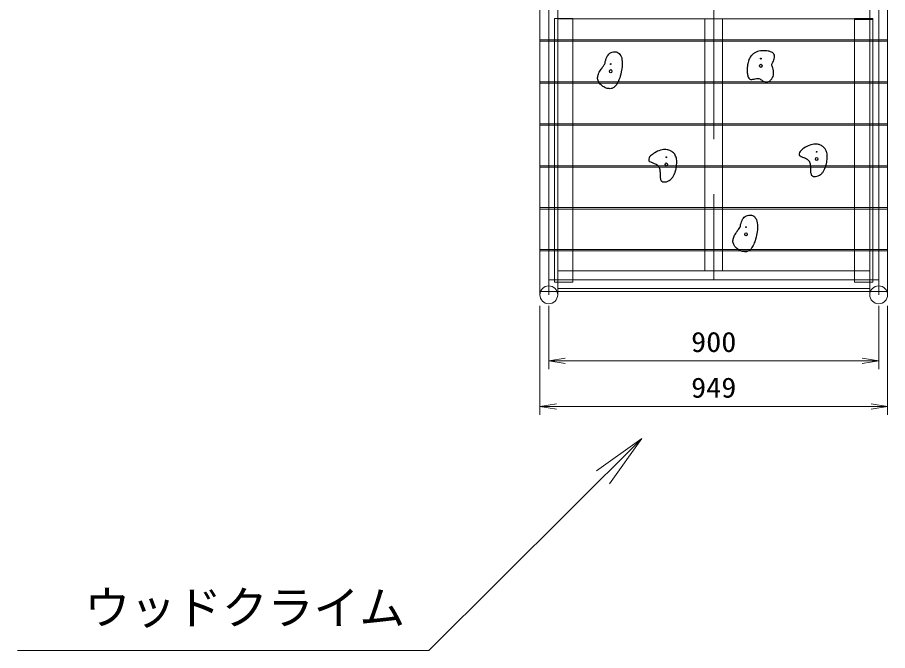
# Model space of a CAD drawing. Units: millimetres at full size, sheet at 1:100. Extents: x 1500 to 40500, y 1500 to 28200.
# Drawn here: x 5657 to 8031, y 17714 to 19443 of the extents above; entities that cross this region are included whole.
import ezdxf
from ezdxf.enums import TextEntityAlignment as Align

# ---------------------------------------------------------------- set-up
doc = ezdxf.new("R2010")
doc.units = ezdxf.units.MM
doc.header["$LTSCALE"] = 100
doc.linetypes.add('CHAIN', pattern=[18.5, 12, -1.5, 3.5, -1.5])
for name, color, linetype, lineweight in [('D-BMK', 2, 'CHAIN', 13), ('D-STR', 1, 'Continuous', 13), ('D-STR-DIM', 7, 'Continuous', 13), ('D-STR-HTXT\u3000旗上げ', 7, 'Continuous', 13)]:
    doc.layers.add(name, color=color, linetype=linetype, lineweight=lineweight)
doc.styles.add('ＭＳ ゴシック', font='')
doc.styles.get('ＭＳ ゴシック').set_extended_font_data('MS Gothic')

# ---------------------------------------------------------------- blocks, each defined once
blk = doc.blocks.new('open_arrow')
at = {"color": 0, "linetype": 'Continuous', "lineweight": -2}
blk.add_lwpolyline([(7.5, 1.25), (0, 0), (7.5, -1.25)], dxfattribs=at)

msp = doc.modelspace()

# ---------------------------------------------------------------- linework, layer by layer
at = {"layer": 'D-BMK'}
for p, q in [((7106.8, 18685.2), (7106.8, 20310.2)), ((7556.8, 20310.2), (7556.8, 18726.5)), ((8006.8, 18685.2), (8006.8, 20310.2)), ((8006.8, 18726.5), (7106.8, 18726.5))]:
    msp.add_line(p, q, dxfattribs=at)
at = {"layer": 'D-STR'}
for p, q in [((7082.5, 18685.2), (7082.5, 20304.2)), ((7131.1, 18685.2), (7131.1, 20304.2)), ((7982.5, 18685.2), (7982.5, 20304.2)), ((8031.1, 18685.2), (8031.1, 20310.2)), ((7131.1, 19438.5), (7982.5, 19438.5)), ((7532.5, 19438.5), (7532.5, 18750.8)), ((7581.1, 19438.5), (7581.1, 18750.8)), ((7990.9, 19436.5), (7940.9, 19436.5)), ((7982.5, 18750.8), (7131.1, 18750.8)), ((7131.1, 18702.2), (7982.5, 18702.2))]:
    msp.add_line(p, q, dxfattribs=at)
at = {"layer": 'D-STR', "color": 9}
for points in [[(8031.1, 19492), (7082.5, 19492), (7082.5, 19381.3), (8031.1, 19381.3)], [(8031.1, 19377.6), (7082.5, 19377.6), (7082.5, 19266.9), (8031.1, 19266.9)], [(8031.1, 19263), (7082.5, 19263), (7082.5, 19152.3), (8031.1, 19152.3)], [(8031.1, 19148.5), (7082.5, 19148.5), (7082.5, 19037.8), (8031.1, 19037.8)], [(8031.1, 19034.1), (7082.5, 19034.1), (7082.5, 18923.4), (8031.1, 18923.4)], [(8031.1, 18919.5), (7082.5, 18919.5), (7082.5, 18808.8), (8031.1, 18808.8)], [(8031.1, 18805), (7082.5, 18805), (7082.5, 18694.3), (8031.1, 18694.3)]]:
    msp.add_lwpolyline(points, close=True, dxfattribs=at)
at = {"layer": 'D-STR'}
for points in [[(7172.8, 19439.4), (7122.8, 19439.4), (7122.8, 18720.1), (7172.8, 18720.1)], [(7940.9, 19439.4), (7990.9, 19439.4), (7990.9, 18720.1), (7940.9, 18720.1)]]:
    msp.add_lwpolyline(points, close=True, dxfattribs=at)
for centre in [(7106.8, 18685.2), (8006.8, 18685.2)]:
    msp.add_circle(centre, 24.3, dxfattribs=at)
at = {"layer": 'D-STR', "lineweight": 25}
for centre, major_axis in [((7685.4, 19330.2), (0, -1.23)), ((7685.4, 19310.4), (0, -4.31))]:
    msp.add_ellipse(centre, major_axis=major_axis, ratio=0.791044, dxfattribs=at)
at = {"layer": 'D-STR', "color": 114, "lineweight": 25}
for centre, major_axis in [((7275.7, 19295.6), (0, -4.31)), ((7275.7, 19315.3), (0, -1.23)), ((7644.8, 18850.2), (0, -4.31)), ((7644.8, 18869.9), (0, -1.23))]:
    msp.add_ellipse(centre, major_axis=major_axis, ratio=0.791044, dxfattribs=at)
at = {"layer": 'D-STR', "color": 152, "lineweight": 25}
for centre, major_axis in [((7837.5, 19075.6), (0, -1.23)), ((7837.5, 19055.8), (0, -4.31))]:
    msp.add_ellipse(centre, major_axis=major_axis, ratio=0.791044, dxfattribs=at)
at = {"layer": 'D-STR', "color": 2, "lineweight": 25}
for centre, major_axis in [((7427.3, 19041), (0, -4.31)), ((7427.3, 19060.7), (0, -1.23))]:
    msp.add_ellipse(centre, major_axis=major_axis, ratio=0.791044, dxfattribs=at)
at = {"layer": 'D-STR', "color": 114, "lineweight": 25}
for points in [[(7259.1, 19314), (7257.4, 19312), (7252.7, 19305.7), (7251.2, 19303.5), (7249.8, 19301.5), (7245.8, 19295.3), (7244.7, 19293.1), (7243.7, 19291.1), (7241.1, 19285), (7240.6, 19282.9), (7240.2, 19280.9), (7239.9, 19274.9), (7240.4, 19273), (7240.9, 19270.7), (7244.1, 19264.5), (7245.4, 19262.7), (7246.9, 19260.7), (7252.5, 19255.6), (7254.6, 19254.2), (7256.6, 19252.8), (7263.4, 19249.6), (7265.7, 19248.9), (7267.9, 19248.3), (7274.6, 19247.8), (7276.8, 19248.1), (7278.4, 19248.3), (7283.1, 19250.5), (7284.4, 19251.4), (7285.9, 19252.5), (7289.7, 19256.5), (7290.8, 19258), (7292.1, 19259.6), (7295.2, 19265.1), (7296.1, 19267), (7297.1, 19269.1), (7299.7, 19275.7), (7300.4, 19277.9), (7301.6, 19281.9), (7304.8, 19294), (7305.5, 19298.1), (7306.2, 19302.1), (7307.4, 19314.2), (7307.3, 19318.3), (7307.3, 19321.8), (7306, 19332.2), (7304.7, 19335.5), (7303.7, 19338), (7298.5, 19344.5), (7296.5, 19346.3), (7295.5, 19347.2), (7291.6, 19348.2), (7290.4, 19348.4), (7289, 19348.6), (7284.9, 19348.6), (7283.5, 19348.4), (7282.1, 19348.2), (7278.1, 19347), (7276.8, 19346.5), (7275.5, 19345.9), (7271.9, 19343.5), (7270.9, 19342.6), (7269.8, 19341.6), (7267.2, 19338.2), (7266.5, 19337), (7265.7, 19335.7), (7263.9, 19331.5), (7263.3, 19330.1), (7262.8, 19328.6), (7261.4, 19323.9), (7261, 19322.3), (7260.6, 19320.6), (7260.1, 19315.3), (7259.1, 19314)], [(7628.2, 18868.6), (7626.5, 18866.6), (7621.8, 18860.3), (7620.3, 18858.1), (7618.9, 18856.1), (7614.9, 18849.9), (7613.8, 18847.7), (7612.8, 18845.8), (7610.2, 18839.6), (7609.7, 18837.5), (7609.3, 18835.6), (7609, 18829.5), (7609.5, 18827.6), (7610, 18825.4), (7613.2, 18819.1), (7614.5, 18817.3), (7616, 18815.3), (7621.6, 18810.2), (7623.7, 18808.8), (7625.7, 18807.4), (7632.4, 18804.2), (7634.8, 18803.5), (7637, 18802.9), (7643.7, 18802.4), (7645.9, 18802.7), (7647.5, 18802.9), (7652.2, 18805.1), (7653.5, 18806.1), (7655, 18807.1), (7658.8, 18811.1), (7659.9, 18812.6), (7661.2, 18814.2), (7664.3, 18819.7), (7665.2, 18821.6), (7666.2, 18823.7), (7668.8, 18830.3), (7669.5, 18832.6), (7670.7, 18836.5), (7673.9, 18848.6), (7674.6, 18852.7), (7675.3, 18856.7), (7676.5, 18868.9), (7676.4, 18872.9), (7676.4, 18876.4), (7675.1, 18886.8), (7673.8, 18890.1), (7672.8, 18892.6), (7667.6, 18899.1), (7665.6, 18900.9), (7664.6, 18901.8), (7660.7, 18902.8), (7659.5, 18903), (7658.1, 18903.2), (7654, 18903.2), (7652.6, 18903), (7651.2, 18902.8), (7647.2, 18901.7), (7645.9, 18901.1), (7644.6, 18900.5), (7641, 18898.2), (7640, 18897.2), (7638.9, 18896.2), (7636.3, 18892.8), (7635.6, 18891.6), (7634.8, 18890.3), (7633, 18886.1), (7632.4, 18884.7), (7631.9, 18883.2), (7630.5, 18878.5), (7630.1, 18876.9), (7629.7, 18875.2), (7629.2, 18869.9), (7628.2, 18868.6)]]:
    msp.add_open_spline(points, degree=3, knots=[0, 0, 0, 0, 1, 1, 1, 2, 2, 2, 3, 3, 3, 4, 4, 4, 5, 5, 5, 6, 6, 6, 7, 7, 7, 8, 8, 8, 9, 9, 9, 10, 10, 10, 11, 11, 11, 12, 12, 12, 13, 13, 13, 14, 14, 14, 15, 15, 15, 16, 16, 16, 17, 17, 17, 18, 18, 18, 19, 19, 19, 20, 20, 20, 21, 21, 21, 22, 22, 22, 23, 23, 23, 24, 24, 24, 24], dxfattribs=at)
at = {"layer": 'D-STR', "lineweight": 25}
msp.add_open_spline([(7715.1, 19313.4), (7715.7, 19311.7), (7717.2, 19306.7), (7717.7, 19305), (7718.1, 19303.4), (7719.3, 19298.5), (7719.6, 19296.8), (7719.8, 19295.3), (7720.2, 19290.5), (7720.1, 19288.9), (7720.1, 19287.4), (7719.2, 19282.8), (7718.7, 19281.4), (7718.3, 19280), (7716.1, 19276.2), (7715.3, 19275), (7714.4, 19273.8), (7711.4, 19270.7), (7710.3, 19269.8), (7709.2, 19269), (7705.7, 19266.9), (7704.4, 19266.5), (7703.3, 19266.1), (7699.7, 19265.7), (7698.5, 19265.8), (7697.5, 19265.9), (7694.6, 19267), (7693.7, 19267.5), (7692.8, 19267.9), (7690.1, 19269.8), (7689.2, 19270.4), (7688.3, 19271), (7685.6, 19272.9), (7684.6, 19273.5), (7683.7, 19274), (7680.8, 19275.3), (7679.8, 19275.5), (7678.5, 19275.7), (7674.7, 19275.7), (7673.4, 19275.6), (7672.1, 19275.5), (7668.1, 19274.5), (7666.8, 19274.2), (7665.6, 19274), (7661.9, 19273.1), (7660.6, 19273.1), (7659.6, 19273.1), (7656.3, 19273.4), (7655.4, 19273.9), (7654.2, 19274.7), (7651.5, 19278.1), (7650.9, 19279.3), (7650.1, 19281.1), (7648.7, 19286.7), (7648.5, 19288.6), (7648.1, 19290.8), (7647.8, 19297.6), (7647.8, 19299.8), (7647.9, 19302.1), (7648.5, 19309), (7648.8, 19311.3), (7649, 19313), (7650.1, 19318.1), (7650.5, 19319.8), (7650.9, 19321.3), (7652.4, 19325.7), (7653, 19327.2), (7653.6, 19328.5), (7655.6, 19332.4), (7656.3, 19333.6), (7657, 19334.7), (7659.4, 19338), (7660.3, 19339), (7661.3, 19340.1), (7664.6, 19343.2), (7665.9, 19344.1), (7667.1, 19345), (7671, 19347.3), (7672.4, 19347.9), (7673.8, 19348.6), (7678.3, 19350), (7679.8, 19350.4), (7681.5, 19350.8), (7686.5, 19351.6), (7688.2, 19351.7), (7690.5, 19351.8), (7697.2, 19351.8), (7699.5, 19351.6), (7701.6, 19351.4), (7708.1, 19350.3), (7710.2, 19349.6), (7712, 19349), (7717.2, 19346.5), (7718.7, 19345.3), (7719.9, 19344.2), (7722.3, 19339.8), (7722.9, 19338.3), (7723.2, 19337.3), (7722.9, 19334), (7722.8, 19332.9), (7722.6, 19331.7), (7721.5, 19328), (7721.1, 19326.8), (7720.6, 19325.5), (7719, 19321.5), (7718.4, 19320.2), (7717.7, 19318.9), (7714.7, 19314.8), (7715.1, 19313.4)], degree=3, knots=[0, 0, 0, 0, 1, 1, 1, 2, 2, 2, 3, 3, 3, 4, 4, 4, 5, 5, 5, 6, 6, 6, 7, 7, 7, 8, 8, 8, 9, 9, 9, 10, 10, 10, 11, 11, 11, 12, 12, 12, 13, 13, 13, 14, 14, 14, 15, 15, 15, 16, 16, 16, 17, 17, 17, 18, 18, 18, 19, 19, 19, 20, 20, 20, 21, 21, 21, 22, 22, 22, 23, 23, 23, 24, 24, 24, 25, 25, 25, 26, 26, 26, 27, 27, 27, 28, 28, 28, 29, 29, 29, 30, 30, 30, 31, 31, 31, 32, 32, 32, 33, 33, 33, 34, 34, 34, 35, 35, 35, 36, 36, 36, 36], dxfattribs=at)
at = {"layer": 'D-STR', "color": 152, "lineweight": 25}
msp.add_open_spline([(7864.3, 19042.8), (7863.8, 19041.1), (7862.2, 19036), (7861.6, 19034.4), (7861, 19032.8), (7859.1, 19028), (7858.3, 19026.5), (7857.6, 19025), (7855.1, 19020.7), (7854.1, 19019.4), (7853.1, 19018.1), (7849.6, 19014.6), (7848.3, 19013.6), (7847.1, 19012.7), (7843.2, 19010.6), (7841.8, 19010), (7840.4, 19009.5), (7836.2, 19008.4), (7834.8, 19008.2), (7833.5, 19008.1), (7829.6, 19008.2), (7828.4, 19008.6), (7827.3, 19008.9), (7824.3, 19010.7), (7823.7, 19011.6), (7822.8, 19012.9), (7821.4, 19017.7), (7821.1, 19019.2), (7820.8, 19021.3), (7820.8, 19027.5), (7820.7, 19029.5), (7820.6, 19031.7), (7820.6, 19038.2), (7820.2, 19040.4), (7819.9, 19042.3), (7818.5, 19048), (7817.6, 19049.6), (7816.7, 19051.2), (7812.7, 19054.8), (7811.3, 19055.8), (7809.8, 19056.9), (7804.7, 19059), (7803, 19059.8), (7801.4, 19060.4), (7796.6, 19062), (7795, 19062.8), (7793.9, 19063.3), (7790.3, 19065.1), (7789.9, 19066.2), (7789.3, 19067.7), (7789.8, 19072.7), (7790.6, 19074.1), (7791.9, 19076.4), (7797.7, 19081.9), (7799.8, 19083.5), (7802.4, 19085.5), (7811, 19090.6), (7814, 19091.9), (7817, 19093.2), (7826.5, 19096), (7829.8, 19096.5), (7832.2, 19096.8), (7839.8, 19096.4), (7842.2, 19095.9), (7844.5, 19095.4), (7850.8, 19092.7), (7852.8, 19091.4), (7854.6, 19090.2), (7859.4, 19085.5), (7860.6, 19083.7), (7861.9, 19081.8), (7864.6, 19075.6), (7865.3, 19073.5), (7865.7, 19072.1), (7866.2, 19067.8), (7866.3, 19066.4), (7866.4, 19064.9), (7866.3, 19060.3), (7866.2, 19058.8), (7866.2, 19057.2), (7865.7, 19052.4), (7865.5, 19050.8), (7865.2, 19049.2), (7864.8, 19044.3), (7864.3, 19042.8)], degree=3, knots=[0, 0, 0, 0, 1, 1, 1, 2, 2, 2, 3, 3, 3, 4, 4, 4, 5, 5, 5, 6, 6, 6, 7, 7, 7, 8, 8, 8, 9, 9, 9, 10, 10, 10, 11, 11, 11, 12, 12, 12, 13, 13, 13, 14, 14, 14, 15, 15, 15, 16, 16, 16, 17, 17, 17, 18, 18, 18, 19, 19, 19, 20, 20, 20, 21, 21, 21, 22, 22, 22, 23, 23, 23, 24, 24, 24, 25, 25, 25, 26, 26, 26, 27, 27, 27, 28, 28, 28, 28], dxfattribs=at)
at = {"layer": 'D-STR', "color": 2, "lineweight": 25}
msp.add_open_spline([(7454, 19027.9), (7453.5, 19026.2), (7451.9, 19021.2), (7451.3, 19019.6), (7450.7, 19018), (7448.8, 19013.2), (7448.1, 19011.6), (7447.3, 19010.2), (7444.8, 19005.9), (7443.8, 19004.6), (7442.8, 19003.3), (7439.3, 18999.8), (7438, 18998.8), (7436.8, 18997.9), (7432.9, 18995.8), (7431.5, 18995.2), (7430.2, 18994.7), (7425.9, 18993.5), (7424.5, 18993.4), (7423.2, 18993.2), (7419.3, 18993.4), (7418.1, 18993.8), (7417, 18994.1), (7414, 18995.9), (7413.4, 18996.8), (7412.5, 18998.1), (7411.1, 19002.8), (7410.8, 19004.4), (7410.5, 19006.4), (7410.5, 19012.6), (7410.4, 19014.7), (7410.3, 19016.9), (7410.3, 19023.4), (7410, 19025.5), (7409.7, 19027.4), (7408.3, 19033.1), (7407.3, 19034.8), (7406.4, 19036.3), (7402.4, 19040), (7401, 19041), (7399.5, 19042.1), (7394.4, 19044.2), (7392.7, 19044.9), (7391.1, 19045.6), (7386.3, 19047.2), (7384.8, 19047.9), (7383.6, 19048.5), (7380, 19050.2), (7379.6, 19051.4), (7379, 19052.9), (7379.5, 19057.9), (7380.3, 19059.3), (7381.6, 19061.6), (7387.4, 19067.1), (7389.5, 19068.7), (7392.1, 19070.7), (7400.7, 19075.7), (7403.7, 19077), (7406.7, 19078.4), (7416.2, 19081.2), (7419.5, 19081.7), (7422, 19082), (7429.5, 19081.6), (7432, 19081.1), (7434.2, 19080.6), (7440.6, 19077.8), (7442.5, 19076.6), (7444.3, 19075.3), (7449.1, 19070.7), (7450.4, 19068.8), (7451.6, 19067), (7454.3, 19060.8), (7455, 19058.7), (7455.4, 19057.3), (7455.9, 19053), (7456, 19051.5), (7456.1, 19050), (7456, 19045.5), (7456, 19043.9), (7455.9, 19042.4), (7455.4, 19037.6), (7455.2, 19036), (7454.9, 19034.4), (7454.5, 19029.5), (7454, 19027.9)], degree=3, knots=[0, 0, 0, 0, 1, 1, 1, 2, 2, 2, 3, 3, 3, 4, 4, 4, 5, 5, 5, 6, 6, 6, 7, 7, 7, 8, 8, 8, 9, 9, 9, 10, 10, 10, 11, 11, 11, 12, 12, 12, 13, 13, 13, 14, 14, 14, 15, 15, 15, 16, 16, 16, 17, 17, 17, 18, 18, 18, 19, 19, 19, 20, 20, 20, 21, 21, 21, 22, 22, 22, 23, 23, 23, 24, 24, 24, 25, 25, 25, 26, 26, 26, 27, 27, 27, 28, 28, 28, 28], dxfattribs=at)
at = {"layer": 'D-STR-DIM'}
for p, q in [((7082.5, 18655.2), (7082.5, 18358)), ((7106.8, 18655.2), (7106.8, 18482.7)), ((8006.8, 18655.2), (8006.8, 18482.7)), ((8031.1, 18655.2), (8031.1, 18358)), ((7106.8, 18505.2), (8006.8, 18505.2)), ((7082.5, 18380.5), (8031.1, 18380.5))]:
    msp.add_line(p, q, dxfattribs=at)
at = {"layer": 'D-STR-HTXT\u3000旗上げ'}
msp.add_lwpolyline([(7360.7, 18292.9), (6779.4, 17714), (6759.4, 17714), (5657.2, 17714), (6208.3, 17714)], dxfattribs=at)

# ---------------------------------------------------------------- block references
at = {"layer": 'D-STR-DIM', "xscale": 6, "yscale": 6}
for p in [(7106.8, 18505.2), (7082.5, 18380.5)]:
    msp.add_blockref('open_arrow', p, dxfattribs=at)
at = {"layer": 'D-STR-DIM', "xscale": 6, "yscale": 6, "rotation": 180}
for p in [(8006.8, 18505.2), (8031.1, 18380.5)]:
    msp.add_blockref('open_arrow', p, dxfattribs=at)
at = {"layer": 'D-STR-HTXT\u3000旗上げ', "xscale": 20, "yscale": 20, "rotation": 224.9}
msp.add_blockref('open_arrow', (7360.7, 18292.9), dxfattribs=at)

# ---------------------------------------------------------------- texts
at = {"layer": 'D-STR-DIM', "style": 'ＭＳ ゴシック', "width": 1.1}
for s, p in [('900', (7556.8, 18512.7)), ('949', (7556.8, 18388))]:
    msp.add_text(s, height=54.99, dxfattribs=at).set_placement(p, align=Align.BOTTOM_CENTER)
at = {"layer": 'D-STR-HTXT\u3000旗上げ', "style": 'ＭＳ ゴシック'}
msp.add_text('ウッドクライム', height=91.64, dxfattribs=at).set_placement((6715, 17831.3), align=Align.MIDDLE_RIGHT)

doc.saveas('drawing.dxf')
